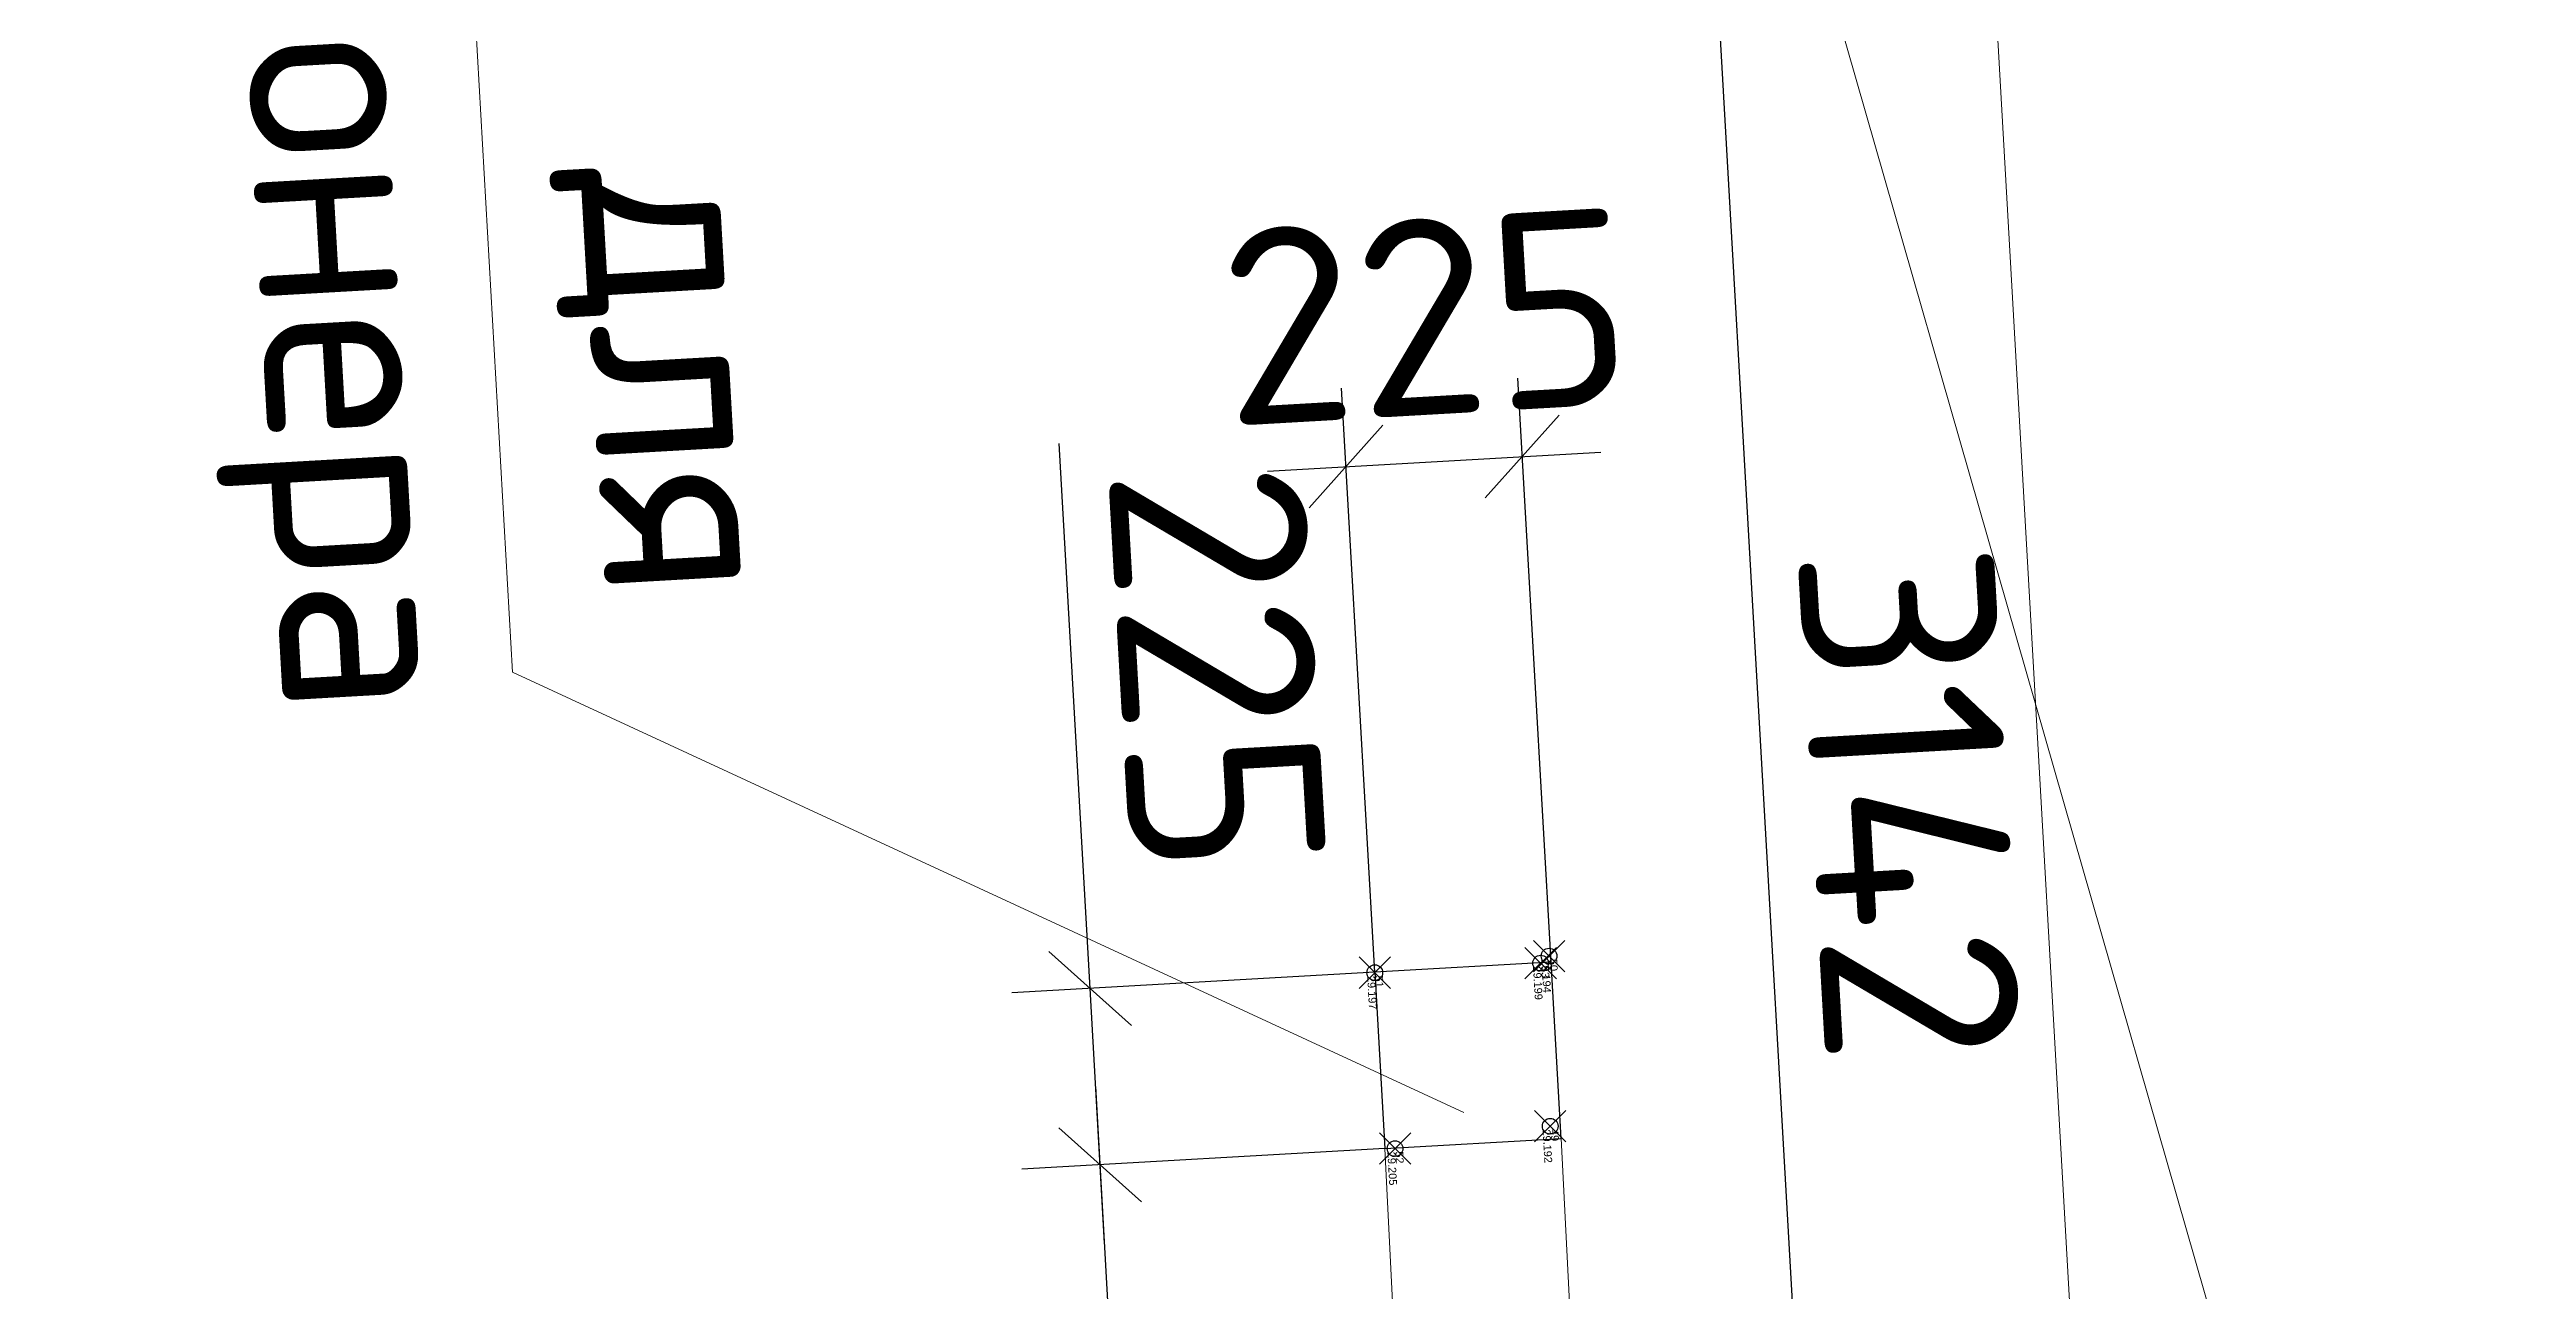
# Model space of a CAD drawing. Header units: metres. Extents: x 107714.2 to 107732.3, y 110797.9 to 110846.2.
# Drawn here: x 107722.397 to 107725.553, y 110805.84 to 110807.42 of the extents above; entities that cross this region are included whole.
import ezdxf

# ---------------------------------------------------------------- set-up
doc = ezdxf.new("R2010")
doc.units = ezdxf.units.M
doc.header["$PDMODE"] = 35
doc.header["$PDSIZE"] = 0.02
for name, pattern in [('_ШПТ__20_т__2_5__Линия сетки', [25, 20, -2.5, 0, -2.5]), ('CENTER', [50.8, 31.75, -6.35, 6.35, -6.35]), ('невидимаяX2', [19.05, 12.7, -6.35])]:
    doc.linetypes.add(name, pattern=pattern)
doc.layers.add('Линии1', color=7, linetype='Continuous', lineweight=30)
doc.layers.add('ОСИ', color=251, linetype='CENTER', lineweight=18)
doc.layers.add('Слой1', color=7, linetype='Continuous')
doc.styles.add('GOST 2.304 type A', font='isocpeur.ttf')
doc.styles.add('ISOCPEUR', font='isocpeur.ttf', dxfattribs={"height": 375})
doc.styles.get("Standard").update_dxf_attribs({"font": 'arial.ttf'})
doc.dimstyles.new('ISO-25', dxfattribs={"dimtxt": 0.25, "dimasz": 0.1, "dimexe": 0.1, "dimexo": 0, "dimgap": 0.06, "dimtad": 1, "dimdec": 0, "dimlfac": 1000, "dimtxsty": 'GOST 2.304 type A', "dimblk": 'OBLIQUE', "dimcen": 2.5, "dimdle": 0.1, "dimadec": 0, "dimazin": 0, "dimtfac": 1, "dimtdec": 0, "dimtmove": 0, "dimatfit": 3, "dimfxl": 1, "dimarcsym": 0})

# ---------------------------------------------------------------- blocks, each defined once
blk = doc.blocks.new('_Oblique')
at = {"color": 0, "linetype": 'ByBlock', "lineweight": -2}
blk.add_line((-0.5, -0.5), (0.5, 0.5), dxfattribs=at)
blk = doc.blocks.new('*D113')
at = {"color": 0, "lineweight": -2, "transparency": 16777216}
for p, q in [((107724.4869, 110808.1179), (107724.6765, 110804.7815)), ((107724.4925, 110808.018), (107724.5924, 110808.0237)), ((107724.6708, 110804.8814), (107724.7706, 110804.8871))]:
    blk.add_line(p, q, dxfattribs=at)
at = {"layer": 'Defpoints', "color": 0, "lineweight": 9, "transparency": 16777216}
for p in [(107724.4925, 110808.018, 29.2414), (107724.6708, 110804.8814), (107724.6708, 110804.8814)]:
    blk.add_point(p, dxfattribs=at)
at = {"color": 0, "lineweight": -2, "transparency": 16777216, "xscale": 0.1, "yscale": 0.1, "zscale": 0.1}
for p, rotation in [((107724.4925, 110808.018), 93.25304974487426), ((107724.6708, 110804.8814), 273.2530497448743)]:
    blk.add_blockref('_Oblique', p, dxfattribs=dict(at, rotation=rotation))
at = {"color": 0, "lineweight": 9, "transparency": 16777216, "insert": (107724.7664, 110806.4602), "char_height": 0.25, "attachment_point": 5, "rotation": 273.253, "style": 'GOST 2.304 type A'}
blk.add_mtext('3142', dxfattribs=at)
blk = doc.blocks.new('*D122')
at = {"color": 0, "lineweight": -2, "transparency": 16777216}
for p, q in [((107725.2754, 110814.9758), (107721.2177, 110814.7451)), ((107722.0094, 110802.5792), (107721.3119, 110814.8506)), ((107725.9848, 110802.9053), (107721.9039, 110802.6734))]:
    blk.add_line(p, q, dxfattribs=at)
at = {"layer": 'Defpoints', "color": 0, "lineweight": 9, "transparency": 16777216}
for p in [(107725.2754, 110814.9758, 29.1756), (107721.3176, 110814.7508), (107725.9848, 110802.9053)]:
    blk.add_point(p, dxfattribs=at)
at = {"color": 0, "lineweight": -2, "transparency": 16777216, "xscale": 0.1, "yscale": 0.1, "zscale": 0.1}
for p, rotation in [((107721.3176, 110814.7508), 93.25304974487426), ((107722.0037, 110802.6791), 273.2530497448743)]:
    blk.add_blockref('_Oblique', p, dxfattribs=dict(at, rotation=rotation))
at = {"color": 0, "lineweight": 9, "transparency": 16777216, "insert": (107721.8453, 110808.7254), "char_height": 0.25, "attachment_point": 5, "rotation": 273.253, "style": 'GOST 2.304 type A'}
blk.add_mtext('12091', dxfattribs=at)
blk = doc.blocks.new('*D172')
at = {"color": 0, "lineweight": -2, "transparency": 16777216}
for p, q in [((107726.6969, 110815.1567), (107727.3944, 110802.8853)), ((107725.2754, 110814.9758), (107726.8024, 110815.0625)), ((107725.9848, 110802.9053), (107727.4885, 110802.9908))]:
    blk.add_line(p, q, dxfattribs=at)
at = {"layer": 'Defpoints', "color": 0, "lineweight": 9, "transparency": 16777216}
for p in [(107725.2754, 110814.9758), (107727.3887, 110802.9851), (107725.9848, 110802.9053)]:
    blk.add_point(p, dxfattribs=at)
at = {"color": 0, "lineweight": -2, "transparency": 16777216, "xscale": 0.1, "yscale": 0.1, "zscale": 0.1}
for p, rotation in [((107726.7026, 110815.0569), 93.25304974487426), ((107727.3887, 110802.9851), 273.2530497448743)]:
    blk.add_blockref('_Oblique', p, dxfattribs=dict(at, rotation=rotation))
at = {"color": 0, "lineweight": 9, "transparency": 16777216, "insert": (107727.2303, 110809.0315), "char_height": 0.25, "attachment_point": 5, "rotation": 273.253, "style": 'GOST 2.304 type A'}
blk.add_mtext('12091', dxfattribs=at)
blk = doc.blocks.new('*D181')
at = {"color": 0, "lineweight": -2, "transparency": 16777216}
for p, q in [((107723.8078, 110804.7322), (107723.7301, 110806.0997)), ((107724.0983, 110806.0205), (107723.6359, 110805.9942)), ((107724.1581, 110804.8522), (107723.7023, 110804.8263))]:
    blk.add_line(p, q, dxfattribs=at)
at = {"layer": 'Defpoints', "color": 0, "lineweight": 9, "transparency": 16777216}
for p in [(107723.7357, 110805.9999), (107724.0983, 110806.0205), (107724.1581, 110804.8522)]:
    blk.add_point(p, dxfattribs=at)
at = {"color": 0, "lineweight": -2, "transparency": 16777216, "xscale": 0.1, "yscale": 0.1, "zscale": 0.1}
for p, rotation in [((107723.7357, 110805.9999), 93.25304974487426), ((107723.8021, 110804.832), 273.2530497448743)]:
    blk.add_blockref('_Oblique', p, dxfattribs=dict(at, rotation=rotation))
at = {"color": 0, "lineweight": 9, "transparency": 16777216, "insert": (107723.9536, 110805.4265), "char_height": 0.25, "attachment_point": 5, "rotation": 273.253, "style": 'GOST 2.304 type A'}
blk.add_mtext('1170', dxfattribs=at)
blk = doc.blocks.new('*D182')
at = {"color": 0, "lineweight": -2, "transparency": 16777216}
for p, q in [((107723.723, 110806.2245), (107723.6835, 110806.9184)), ((107724.0856, 110806.2451), (107723.6231, 110806.2189)), ((107723.7414, 110805.9001), (107723.723, 110806.2245)), ((107724.0983, 110806.0205), (107723.6359, 110805.9942))]:
    blk.add_line(p, q, dxfattribs=at)
at = {"layer": 'Defpoints', "color": 0, "lineweight": 9, "transparency": 16777216}
for p in [(107723.723, 110806.2245), (107724.0856, 110806.2451), (107724.0983, 110806.0205)]:
    blk.add_point(p, dxfattribs=at)
at = {"color": 0, "lineweight": -2, "transparency": 16777216, "xscale": 0.1, "yscale": 0.1, "zscale": 0.1}
for p, rotation in [((107723.723, 110806.2245), 93.25304974487426), ((107723.7357, 110805.9999), 273.2530497448743)]:
    blk.add_blockref('_Oblique', p, dxfattribs=dict(at, rotation=rotation))
at = {"color": 0, "lineweight": 9, "transparency": 16777216, "insert": (107723.8851, 110806.6319), "char_height": 0.25, "attachment_point": 5, "rotation": 273.253, "style": 'GOST 2.304 type A'}
blk.add_mtext('225', dxfattribs=at)
blk = doc.blocks.new('*D183')
at = {"color": 0, "lineweight": -2, "transparency": 16777216}
for p, q in [((107724.0855, 110806.2451), (107724.0432, 110806.989)), ((107724.3101, 110806.2579), (107724.2679, 110807.0018)), ((107723.9491, 110806.8835), (107724.3734, 110806.9076))]:
    blk.add_line(p, q, dxfattribs=at)
at = {"layer": 'Defpoints', "color": 0, "lineweight": 9, "transparency": 16777216}
for p in [(107724.2735, 110806.9019), (107724.3101, 110806.2579), (107724.0855, 110806.2451)]:
    blk.add_point(p, dxfattribs=at)
at = {"color": 0, "lineweight": -2, "transparency": 16777216, "xscale": 0.1, "yscale": 0.1, "zscale": 0.1}
for p, rotation in [((107724.2735, 110806.9019), 3.253049744874275), ((107724.0489, 110806.8892), 183.2530497448743)]:
    blk.add_blockref('_Oblique', p, dxfattribs=dict(at, rotation=rotation))
at = {"color": 0, "lineweight": 9, "transparency": 16777216, "insert": (107724.1507, 110807.0802), "char_height": 0.25, "attachment_point": 5, "rotation": 3.253, "style": 'GOST 2.304 type A'}
blk.add_mtext('225', dxfattribs=at)

msp = doc.modelspace()

# ---------------------------------------------------------------- linework, layer by layer
at = {"lineweight": 9, "elevation": 29.1756}
msp.add_lwpolyline([(107725.9597, 110802.993), (107722.5619, 110814.8215)], dxfattribs=at)
at = {"color": 1, "lineweight": 9}
msp.add_lwpolyline([(107724.1992, 110806.0666), (107722.987, 110806.6275), (107722.8532, 110808.9814)], dxfattribs=at)
at = {"linetype": 'невидимаяX2', "lineweight": 9, "ltscale": 0.1}
for points in [[(107724.3229, 110806.0333), (107724.4126, 110804.2827)], [(107724.0983, 110806.0205), (107724.1879, 110804.2712)]]:
    msp.add_lwpolyline(points, dxfattribs=at)
at = {"layer": 'Линии1'}
msp.add_lwpolyline([(107724.0855, 110806.2451), (107724.0983, 110806.0205), (107724.3229, 110806.0333), (107724.3101, 110806.2579)], close=True, dxfattribs=at)
at = {"layer": 'ОСИ', "linetype": '_ШПТ__20_т__2_5__Линия сетки', "lineweight": 5}
msp.add_line((107722.7446, 110844.9904), (107725.3906, 110798.4372), dxfattribs=at)
at = {"layer": 'Слой1'}
for p in [(107724.3076, 110806.2658, 29.1941), (107724.0856, 110806.2446, 29.1971), (107724.2969, 110806.2568, 29.1986), (107724.3091, 110806.0491, 29.1923), (107724.1114, 110806.0206, 29.2049)]:
    msp.add_point(p, dxfattribs=at)

# ---------------------------------------------------------------- texts
at = {"color": 1, "insert": (107723.2343, 110808.8398), "char_height": 0.25, "width": 2.207971, "attachment_point": 1, "rotation": 273.253, "style": 'ISOCPEUR'}
msp.add_mtext('Проходка для кондиционера', dxfattribs=at)
at = {"layer": 'Слой1', "char_height": 0.01, "rotation": 273.253}
for s, insert, width, attachment_point in [(' 29.199', (107724.2969, 110806.2568, 29.1986), 0.56, 1), (' 53', (107724.2969, 110806.2568, 29.1986), 0.3, 7), (' 29.194', (107724.3076, 110806.2658, 29.1941), 0.56, 1), (' 50', (107724.3076, 110806.2658, 29.1941), 0.3, 7), (' 29.197', (107724.0856, 110806.2446, 29.1971), 0.56, 1), (' 51', (107724.0856, 110806.2446, 29.1971), 0.3, 7), (' 29.192', (107724.3091, 110806.0491, 29.1923), 0.56, 1), (' 49', (107724.3091, 110806.0491, 29.1923), 0.3, 7), (' 29.205', (107724.1114, 110806.0206, 29.2049), 0.56, 1), (' 52', (107724.1114, 110806.0206, 29.2049), 0.3, 7)]:
    msp.add_mtext(s, dxfattribs=dict(at, insert=insert, width=width, attachment_point=attachment_point))

# ---------------------------------------------------------------- dimensions: what is measured, and where the dimension line sits
at = {"lineweight": 9}
for base, p1, p2, picture, middle in [((107727.3887, 110802.9851), (107725.2754, 110814.9758), (107725.9848, 110802.9053), '*D172', (107727.2303, 110809.0315)), ((107721.3176, 110814.7508), (107725.9848, 110802.9053), (107725.2754, 110814.9758, 29.1756), '*D122', (107721.8453, 110808.7254)), ((107724.6708, 110804.8814), (107724.4925, 110808.018, 29.2414), (107724.6708, 110804.8814), '*D113', (107724.7664, 110806.4602)), ((107723.723, 110806.2245), (107724.0983, 110806.0205), (107724.0856, 110806.2451), '*D182', (107723.8851, 110806.6319)), ((107723.7357, 110805.9999), (107724.1581, 110804.8522), (107724.0983, 110806.0205), '*D181', (107723.9536, 110805.4265))]:
    dim = msp.add_linear_dim(base=base, p1=p1, p2=p2, angle=273.253, dimstyle='ISO-25', dxfattribs=at)
    dim.commit()
    dim.dimension.update_dxf_attribs({"geometry": picture, "text_midpoint": middle})
dim = msp.add_linear_dim(base=(107724.2735, 110806.9019), p1=(107724.0855, 110806.2451), p2=(107724.3101, 110806.2579), angle=3.253, dimstyle='ISO-25', dxfattribs=at)
dim.commit()
dim.dimension.update_dxf_attribs({"geometry": '*D183', "text_midpoint": (107724.1612, 110806.8955), "dimtype": 160})

doc.saveas('drawing.dxf')
